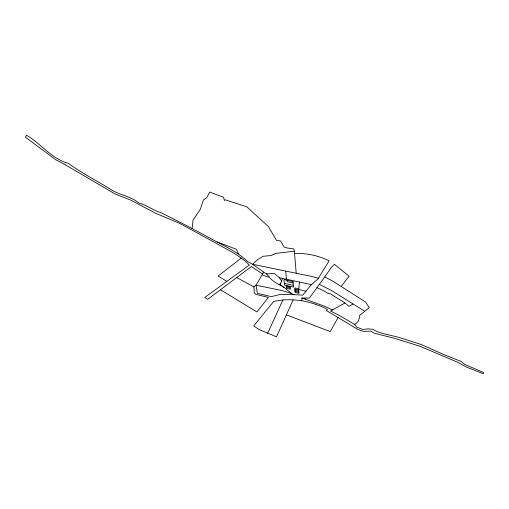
<?xml version="1.0" encoding="UTF-8"?>
<svg xmlns="http://www.w3.org/2000/svg" width="509" height="509" viewBox="0 0 509 509"><rect width="100%" height="100%" fill="white"/><g stroke="black" fill="none" stroke-linecap="round" stroke-linejoin="round"><path stroke-width="0.76" d="M220.435 289.672L256.892 311.966L268.421 297.447L255.868 294.348L254.29 292.949L253.915 286.872L256.04 285.225L262.593 274.001L251.427 266.5L207.736 299.311L204.669 297.517L249.327 265.043C240.051 255.403 227.504 249.83 216.077 243.207L179.346 223.209L155.729 213.347L130.794 200.126L115.384 194.101L63.008 163.484L55.672 159.705L25.45 137.195L26.513 135.222C41.159 143.653 51.428 158.903 68.321 163.3C82.134 173.404 97.48 181.07 111.948 190.201C120.627 195.271 131.01 196.359 138.862 203.008C146.662 205.089 153.082 210.192 160.717 212.597C177.781 221.008 194.858 229.794 211.375 238.969C223.89 245.802 237.398 251.662 247.724 261.645C254.481 264.915 260.061 270.063 266.493 273.887L274.44 273.543L279.435 277.717L299.451 282.056L298.688 289.386L305.941 291.243M192.135 228.611L193.045 220.111L200.336 209.275L203.435 199.942L206.749 197.651L209.702 192.065L223.686 197.333L224.361 200.514L225.156 199.789L246.789 206.807L268.459 226.626L276.444 240.286L280.574 240.98L284.181 247.088L286.758 247.921L293.668 248.914L294.367 251.204L296.213 273.238M282.648 278.41L280.243 284.385L291.829 293.661L294.075 294.705L302.747 295.105L311.387 284.652L318.017 278.868L329.119 260.856C318.558 255.582 306.373 252.979 294.558 253.495M293.05 300.081L276.489 336.863L259.266 329.641L253.705 325.932L273.67 301.493C291.848 297.275 310.999 300.978 327.459 309.396L326.46 310.585L358.196 329.654L363.49 331.365L370.73 331.104L374.223 333.179L394.45 338.281L420.02 346.26L457.515 362.179L466.378 367.014L483.385 373.778L483.55 372.518L464.628 364.361L460.989 361.403L444.389 354.792L420.962 344.44L398.891 337.378L382.653 333.389L377.449 331.747L372.893 329.387L368.306 328.833L362.949 329.463L356.981 327.262L354.671 324.43L338.918 315.186L330.468 311.018L344.949 302.976L348.989 306.373L352.947 304.019M267.607 333.344L283.01 299.75M338.192 317.368L330.252 331.582L286.389 314.867M263.707 272.105L262.135 274.79L267.728 276.902L269.038 276.788C272.818 281.967 279.008 284.327 284.276 287.617M324.723 276.985L331.06 267.817L334.451 264.317L349.085 276.196L341.17 286.446L332.396 280.879L324.723 276.985L309.408 298.051L302.117 298.064M341.17 286.446L365.513 301.996L369.197 307.621L359.608 315.478L359.348 318.1L357.961 321.682L354.671 324.43M279.104 284.614L280.72 283.189M241.272 258.063L218.138 276.024L226.81 281.407M294.367 251.204L275.884 253.374L271.017 255.524L262.981 256.313L257.439 259.768L252.534 264.26L311.845 276.47L318.424 278.219M294.075 294.705L280.828 294.272L271.252 296.658L257.382 293.33L256.04 285.225L282.221 290.575L291.829 293.661M299.451 282.056L311.387 284.652M293.133 282.998L287.273 281.725L287.14 280.313M284.296 283.367L293.324 285.339M286.338 287.216L290.2 288.062M294.845 289.08L298.726 289.933M294.94 290.225L298.808 291.078M295.029 291.371L298.898 292.223M301.882 300.724L301.843 297.95L324.793 306.323L332.409 309.956M217.076 241.883L236.424 249.308L238.479 253.959M316.865 287.56L323.336 290.601L328.356 293.604L330.513 293.89L344.949 302.976M319.207 284.264L331.862 290.722L364.476 311.101M236.494 277.475L253.915 286.872M304.363 298.159L305.877 299.604M266.493 273.887L269.038 276.788M279.435 277.717L281.604 281M285.772 271.081L286.427 279.231M293.019 281.585L283.927 279.613L284.461 285.078L293.47 287.051L293.019 281.585M290.098 286.911L286.23 286.064L286.446 288.361L290.302 289.207L290.098 286.911M298.643 288.781L294.749 287.929L295.118 292.51L298.98 293.362L298.643 288.781"/></g></svg>
